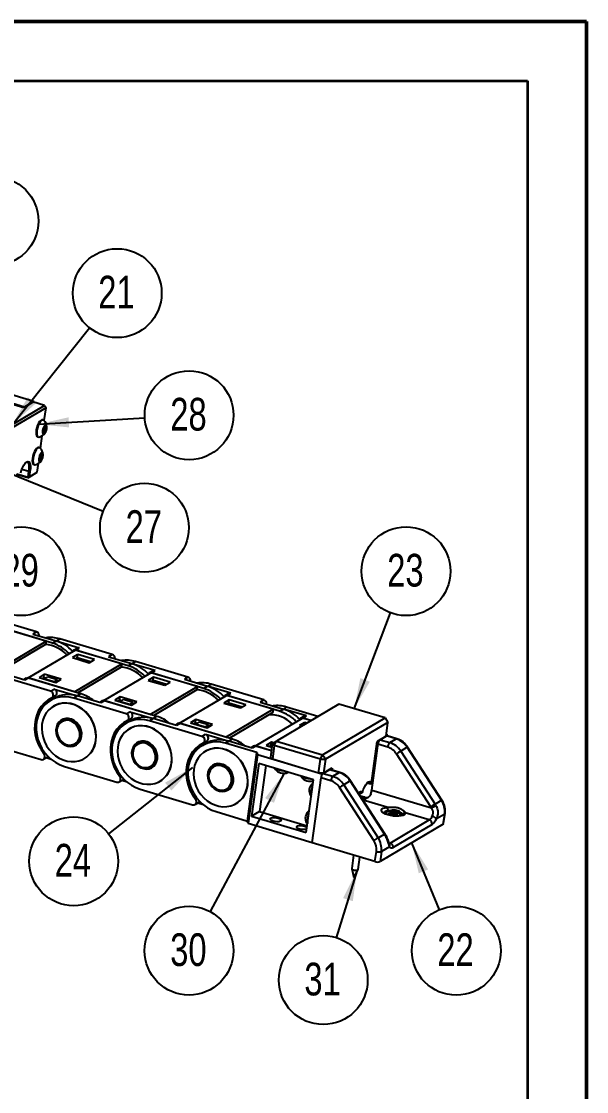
# Model space of a CAD drawing. Header units: millimetres. Extents: x 0 to 279, y 0 to 216.
# Drawn here: x 218.8 to 279.4, y 101.3 to 215.9 of the extents above; entities that cross this region are included whole.
import ezdxf

# ---------------------------------------------------------------- set-up
doc = ezdxf.new("R2010")
doc.units = ezdxf.units.MM
doc.layers.add('DIM', color=1, linetype='Continuous')
doc.layers.add('PAGE_BORDER', color=7, linetype='Continuous')
doc.styles.add('SLDTEXTSTYLE0', font='TXT', dxfattribs={"width": 0.75})
doc.dimstyles.new('SLDDIMSTYLE0', dxfattribs={"dimtxt": 0.18, "dimasz": 3.302, "dimexe": 0, "dimexo": 0.0625, "dimgap": 0, "dimtad": 0, "dimtih": 1, "dimtoh": 1, "dimdec": 0, "dimrnd": 1e-09, "dimzin": 0, "dimdsep": 46, "dimtxsty": 'Standard', "dimsah": 1, "dimcen": 0.09, "dimadec": 0, "dimazin": 0, "dimtfac": 3.302, "dimtdec": 0, "dimtofl": 0, "dimtmove": 0, "dimatfit": 3, "dimfxl": 1, "dimfrac": 2, "dimtolj": 1, "dimtzin": 0, "dimarcsym": 0})

# ---------------------------------------------------------------- blocks, each defined once
blk = doc.blocks.new('SW_NOTE_11')
at = {"layer": 'DIM', "color": 0}
blk.add_circle((3.51, -3.21), 4.76, dxfattribs=at)
at = {"layer": 'DIM', "color": 0, "insert": (3.44, -1.35), "char_height": 3.5, "attachment_point": 2, "style": 'SLDTEXTSTYLE0'}
blk.add_mtext('29', dxfattribs=at)
blk = doc.blocks.new('SW_NOTE_12')
at = {"layer": 'DIM', "color": 0}
blk.add_circle((4.41, -1.78), 4.76, dxfattribs=at)
at = {"layer": 'DIM', "color": 0, "insert": (4.34, 0.08), "char_height": 3.5, "attachment_point": 2, "style": 'SLDTEXTSTYLE0'}
blk.add_mtext('27', dxfattribs=at)
blk = doc.blocks.new('SW_NOTE_13')
at = {"layer": 'DIM', "color": 0}
blk.add_circle((2.97, 3.72), 4.76, dxfattribs=at)
at = {"layer": 'DIM', "color": 0, "insert": (2.89, 5.58), "char_height": 3.5, "attachment_point": 2, "style": 'SLDTEXTSTYLE0'}
blk.add_mtext('21', dxfattribs=at)
blk = doc.blocks.new('SW_NOTE_14')
at = {"layer": 'DIM', "color": 0}
blk.add_circle((4.75, 0.28), 4.76, dxfattribs=at)
at = {"layer": 'DIM', "color": 0, "insert": (4.68, 2.14), "char_height": 3.5, "attachment_point": 2, "style": 'SLDTEXTSTYLE0'}
blk.add_mtext('28', dxfattribs=at)
blk = doc.blocks.new('SW_NOTE_15')
at = {"layer": 'DIM', "color": 0}
blk.add_circle((1.68, 4.45), 4.76, dxfattribs=at)
at = {"layer": 'DIM', "color": 0, "insert": (1.61, 6.31), "char_height": 3.5, "attachment_point": 2, "style": 'SLDTEXTSTYLE0'}
blk.add_mtext('23', dxfattribs=at)
blk = doc.blocks.new('SW_NOTE_16')
at = {"layer": 'DIM', "color": 0}
blk.add_circle((1.82, -4.4), 4.76, dxfattribs=at)
at = {"layer": 'DIM', "color": 0, "insert": (1.74, -2.53), "char_height": 3.5, "attachment_point": 2, "style": 'SLDTEXTSTYLE0'}
blk.add_mtext('22', dxfattribs=at)
blk = doc.blocks.new('SW_NOTE_17')
at = {"layer": 'DIM', "color": 0}
blk.add_circle((-1.4, -4.54), 4.76, dxfattribs=at)
at = {"layer": 'DIM', "color": 0, "insert": (-1.47, -2.68), "char_height": 3.5, "attachment_point": 2, "style": 'SLDTEXTSTYLE0'}
blk.add_mtext('31', dxfattribs=at)
blk = doc.blocks.new('SW_NOTE_18')
at = {"layer": 'DIM', "color": 0}
blk.add_circle((-2.25, -4.19), 4.76, dxfattribs=at)
at = {"layer": 'DIM', "color": 0, "insert": (-2.32, -2.33), "char_height": 3.5, "attachment_point": 2, "style": 'SLDTEXTSTYLE0'}
blk.add_mtext('30', dxfattribs=at)
blk = doc.blocks.new('SW_NOTE_19')
at = {"layer": 'DIM', "color": 0}
blk.add_circle((-3.73, -2.94), 4.76, dxfattribs=at)
at = {"layer": 'DIM', "color": 0, "insert": (-3.81, -1.08), "char_height": 3.5, "attachment_point": 2, "style": 'SLDTEXTSTYLE0'}
blk.add_mtext('24', dxfattribs=at)
blk = doc.blocks.new('SW_NOTE_20')
at = {"layer": 'DIM', "color": 0}
blk.add_circle((0.87, 4.68), 4.76, dxfattribs=at)
at = {"layer": 'DIM', "color": 0, "insert": (0.8, 6.54), "char_height": 3.5, "attachment_point": 2, "style": 'SLDTEXTSTYLE0'}
blk.add_mtext('26', dxfattribs=at)

msp = doc.modelspace()

# ---------------------------------------------------------------- linework, layer by layer
at = {"color": 7, "linetype": 'Continuous', "lineweight": 50}
for p in [(0, 215.9), (279.4, 0)]:
    msp.add_line(p, (279.4, 215.9), dxfattribs=at)
at = {"color": 7, "linetype": 'Continuous', "lineweight": 25}
for p, q in [((219.16, 174.59), (208.58, 177.76)), ((220.15, 175.18), (213.23, 177.25)), ((214.77, 175.85), (219.09, 174.55)), ((214.44, 170.69), (221.3, 174.76)), ((221.46, 174.52), (214.59, 170.46)), ((220.06, 175.13), (219.09, 174.55)), ((219.16, 174.59), (220.15, 175.18)), ((221.3, 174.76), (220.06, 175.13)), ((220.14, 175.1), (220.15, 175.18)), ((221.27, 173.13), (221.46, 174.52)), ((221.3, 174.76), (221.46, 174.52)), ((221.17, 173.2), (221.1, 173.22)), ((221.2, 172.25), (221.45, 172.18)), ((220.56, 171.4), (220.63, 171.38)), ((220.86, 170.16), (221.05, 171.52)), ((221.16, 171.93), (221.31, 171.88)), ((220.77, 170.23), (220.7, 170.26)), ((220.52, 167.6), (220.64, 168.55)), ((220.75, 168.98), (220.93, 168.93)), ((220.76, 168.94), (220.78, 168.89)), ((220.81, 169.31), (221.06, 169.24)), ((218.32, 167.45), (219.53, 167.09)), ((218.88, 167.93), (219.61, 167.71)), ((220.31, 167.47), (219.5, 166.99)), ((219.53, 167.09), (219.61, 167.71)), ((219.74, 167.7), (219.61, 167.71)), ((219.74, 167.7), (219.66, 167.09)), ((219.66, 167.09), (220.52, 167.6)), ((220.15, 168.43), (220.22, 168.41)), ((220.31, 167.47), (220.52, 167.6)), ((219.5, 166.99), (218.26, 167.36)), ((219.5, 166.99), (219.59, 167.05)), ((219.59, 167.05), (219.53, 167.09)), ((219.66, 167.09), (219.59, 167.05)), ((220.44, 150.5), (214.82, 152.18)), ((221.46, 149.5), (216.47, 150.99)), ((222.15, 149.29), (216.53, 150.97)), ((220.44, 150.5), (220.06, 150.27)), ((220.06, 150.27), (222.55, 149.53)), ((216.41, 146.51), (221.46, 149.5)), ((221.41, 149.15), (216.76, 146.4)), ((221.46, 149.5), (221.41, 149.15)), ((222.15, 149.29), (222.55, 149.53)), ((222.54, 149.52), (222.93, 149.75)), ((225.03, 148.77), (222.54, 149.52)), ((228.56, 148.07), (222.93, 149.75)), ((219.54, 145.57), (224.59, 148.56)), ((224.86, 148.07), (224.29, 147.74)), ((224.78, 148.75), (224.39, 148.52)), ((229.57, 147.07), (224.59, 148.56)), ((224.65, 148.54), (225.03, 148.77)), ((230.27, 146.86), (224.65, 148.54)), ((224.81, 147.72), (224.86, 148.07)), ((226.65, 147.54), (224.86, 148.07)), ((228.56, 148.07), (228.17, 147.84)), ((224.29, 147.74), (226.08, 147.2)), ((224.52, 144.08), (229.57, 147.07)), ((224.81, 147.72), (224.65, 147.63)), ((226.24, 147.3), (224.81, 147.72)), ((224.99, 147.66), (224.84, 147.57)), ((224.99, 147.66), (226, 147.36)), ((225.03, 147.65), (225.04, 147.66)), ((226, 147.36), (225.85, 147.27)), ((226, 147.36), (226.05, 147.21)), ((226.08, 147.2), (226.65, 147.54)), ((228.17, 147.84), (230.67, 147.1)), ((229.57, 147.07), (229.53, 146.72)), ((230.27, 146.86), (230.67, 147.1)), ((230.66, 147.09), (231.05, 147.33)), ((233.15, 146.35), (230.66, 147.09)), ((236.67, 145.64), (231.05, 147.33)), ((221.94, 144.15), (216.31, 145.84)), ((219.2, 145.32), (216.71, 146.07)), ((221.28, 145.96), (220.72, 145.62)), ((220.72, 145.62), (222.51, 145.09)), ((221.24, 145.61), (221.08, 145.52)), ((221.24, 145.61), (221.28, 145.96)), ((221.43, 145.55), (221.24, 145.61)), ((223.07, 145.42), (221.28, 145.96)), ((221.32, 145.49), (221.65, 145.68)), ((222.66, 145.38), (221.65, 145.68)), ((229.53, 146.72), (224.88, 143.97)), ((227.65, 143.14), (232.71, 146.13)), ((232.97, 145.65), (232.41, 145.31)), ((232.9, 146.32), (232.51, 146.09)), ((237.69, 144.64), (232.71, 146.13)), ((232.76, 146.12), (233.15, 146.35)), ((238.38, 144.44), (232.76, 146.12)), ((232.93, 145.3), (232.97, 145.65)), ((234.76, 145.11), (232.97, 145.65)), ((236.67, 145.64), (236.29, 145.42)), ((219.33, 145.53), (219.06, 145.36)), ((219.59, 145.55), (219.2, 145.32)), ((224.52, 144.08), (219.54, 145.57)), ((219.54, 145.57), (219.54, 145.56)), ((225.21, 143.87), (219.59, 145.55)), ((221.29, 145.45), (221.32, 145.49)), ((221.32, 145.49), (222.33, 145.19)), ((222.33, 145.19), (222.66, 145.38)), ((222.33, 145.19), (222.35, 145.14)), ((222.51, 145.09), (223.07, 145.42)), ((222.72, 145.21), (222.66, 145.38)), ((232.41, 145.31), (234.2, 144.78)), ((232.64, 141.65), (237.69, 144.64)), ((232.93, 145.3), (232.77, 145.2)), ((234.36, 144.87), (232.93, 145.3)), ((233.11, 145.23), (232.96, 145.15)), ((233.11, 145.23), (234.12, 144.93)), ((233.14, 145.22), (233.15, 145.23)), ((234.12, 144.93), (233.97, 144.84)), ((234.12, 144.93), (234.17, 144.78)), ((234.2, 144.78), (234.76, 145.11)), ((236.29, 145.42), (238.78, 144.67)), ((237.69, 144.64), (237.64, 144.29)), ((238.38, 144.44), (238.78, 144.67)), ((238.77, 144.67), (239.16, 144.9)), ((241.26, 143.92), (238.77, 144.67)), ((244.79, 143.22), (239.16, 144.9)), ((222.3, 143.37), (221.92, 143.14)), ((221.94, 144.15), (222.32, 144.38)), ((222.09, 143.44), (222.47, 143.67)), ((222.32, 144.38), (224.81, 143.64)), ((224.82, 143.64), (224.43, 143.41)), ((230.05, 141.73), (224.43, 143.41)), ((224.52, 144.08), (224.52, 144.08)), ((225.21, 143.87), (224.81, 143.64)), ((227.32, 142.9), (224.82, 143.64)), ((229.4, 143.53), (228.83, 143.2)), ((229.35, 143.18), (229.4, 143.53)), ((231.19, 143), (229.4, 143.53)), ((237.64, 144.29), (233, 141.54)), ((235.77, 140.72), (240.82, 143.7)), ((241.01, 143.89), (240.62, 143.66)), ((245.81, 142.21), (240.82, 143.7)), ((240.88, 143.69), (241.26, 143.92)), ((246.5, 142.01), (240.88, 143.69)), ((222.28, 142.54), (222.25, 142.53)), ((227.45, 143.1), (227.18, 142.94)), ((227.7, 143.13), (227.32, 142.9)), ((232.64, 141.65), (227.65, 143.14)), ((227.65, 143.14), (227.65, 143.14)), ((233.33, 141.44), (227.7, 143.13)), ((228.83, 143.2), (230.62, 142.66)), ((229.35, 143.18), (229.19, 143.09)), ((229.54, 143.12), (229.35, 143.18)), ((229.41, 143.02), (229.43, 143.06)), ((229.43, 143.06), (229.77, 143.26)), ((229.43, 143.06), (230.44, 142.76)), ((230.78, 142.95), (229.77, 143.26)), ((230.44, 142.76), (230.78, 142.95)), ((230.44, 142.76), (230.46, 142.71)), ((230.62, 142.66), (231.19, 143)), ((230.83, 142.79), (230.78, 142.95)), ((241.09, 143.22), (240.52, 142.88)), ((240.52, 142.88), (242.31, 142.35)), ((240.75, 139.22), (245.81, 142.21)), ((241.04, 142.87), (240.88, 142.78)), ((241.04, 142.87), (241.09, 143.22)), ((242.47, 142.44), (241.04, 142.87)), ((241.22, 142.81), (241.07, 142.72)), ((242.88, 142.68), (241.09, 143.22)), ((241.22, 142.81), (242.23, 142.5)), ((241.26, 142.8), (241.27, 142.8)), ((242.23, 142.5), (242.08, 142.42)), ((242.23, 142.5), (242.28, 142.36)), ((242.31, 142.35), (242.88, 142.68)), ((244.79, 143.22), (244.4, 142.99)), ((244.4, 142.99), (246.9, 142.24)), ((245.81, 142.21), (245.76, 141.87)), ((252.84, 142.77), (246.15, 138.81)), ((246.5, 142.01), (246.9, 142.24)), ((246.9, 142.24), (247.25, 142.45)), ((249.39, 141.5), (246.9, 142.24)), ((250.6, 141.45), (247.25, 142.45)), ((257.8, 141.29), (252.84, 142.77)), ((230.05, 141.73), (230.44, 141.95)), ((230.21, 141.01), (230.59, 141.24)), ((230.44, 141.95), (232.93, 141.21)), ((232.94, 141.21), (232.55, 140.98)), ((232.64, 141.65), (232.64, 141.65)), ((233.33, 141.44), (232.93, 141.21)), ((235.43, 140.47), (232.94, 141.21)), ((237.51, 141.1), (236.95, 140.77)), ((237.47, 140.76), (237.51, 141.1)), ((239.3, 140.57), (237.51, 141.1)), ((245.76, 141.87), (241.11, 139.12)), ((243.9, 138.29), (248.95, 141.27)), ((249.13, 141.47), (248.74, 141.24)), ((249.85, 141), (248.95, 141.27)), ((249, 141.27), (249.39, 141.5)), ((249.86, 141.01), (249, 141.27)), ((251.11, 137.33), (257.8, 141.29)), ((257.8, 141.29), (258.1, 140.81)), ((223.23, 140.93), (223.16, 140.89)), ((230.42, 140.94), (230.04, 140.72)), ((230.39, 140.12), (230.37, 140.1)), ((238.17, 139.3), (232.55, 140.98)), ((235.57, 140.67), (235.29, 140.51)), ((235.82, 140.7), (235.43, 140.47)), ((240.75, 139.22), (235.77, 140.72)), ((235.77, 140.72), (235.77, 140.71)), ((241.44, 139.02), (235.82, 140.7)), ((236.95, 140.77), (238.74, 140.23)), ((237.47, 140.76), (237.31, 140.66)), ((237.66, 140.7), (237.47, 140.76)), ((237.52, 140.6), (237.55, 140.63)), ((237.55, 140.63), (237.88, 140.83)), ((237.55, 140.63), (238.56, 140.33)), ((238.89, 140.53), (237.88, 140.83)), ((238.56, 140.33), (238.89, 140.53)), ((238.56, 140.33), (238.58, 140.28)), ((238.74, 140.23), (239.3, 140.57)), ((238.95, 140.36), (238.89, 140.53)), ((249.2, 140.79), (248.63, 140.46)), ((248.63, 140.46), (248.83, 140.4)), ((249.17, 140.6), (249.2, 140.79)), ((249.4, 140.73), (249.2, 140.79)), ((258.1, 140.81), (251.42, 136.85)), ((257.9, 139.32), (258.1, 140.81)), ((238.17, 139.3), (238.55, 139.53)), ((238.32, 138.58), (238.7, 138.81)), ((238.55, 139.53), (241.04, 138.78)), ((241.05, 138.78), (240.69, 138.57)), ((240.75, 139.22), (240.75, 139.22)), ((241.44, 139.02), (241.04, 138.78)), ((243.54, 138.04), (241.05, 138.78)), ((245.75, 138.55), (246.15, 138.81)), ((245.92, 138.34), (246.15, 138.81)), ((246.15, 138.81), (251.11, 137.33)), ((256.36, 134.3), (256.97, 138.77)), ((256.37, 133.56), (257.09, 138.84)), ((257.9, 139.32), (256.97, 138.77)), ((257.09, 138.84), (258.08, 139.43)), ((257.95, 139.35), (257.27, 138.95)), ((257.27, 138.95), (258.32, 138.64)), ((258.08, 139.43), (257.92, 139.48)), ((259, 139.04), (257.95, 139.35)), ((259.06, 139.05), (258.01, 139.37)), ((258.07, 139.35), (258.08, 139.43)), ((258.32, 138.64), (259, 139.04)), ((215.32, 138.51), (220.94, 136.83)), ((224.56, 138.52), (224.63, 138.56)), ((231.35, 138.5), (231.28, 138.46)), ((238.54, 138.52), (238.18, 138.31)), ((238.54, 137.71), (238.52, 137.69)), ((244.05, 137.57), (240.69, 138.57)), ((243.68, 138.24), (243.4, 138.08)), ((243.93, 138.27), (243.54, 138.04)), ((243.9, 138.29), (243.9, 138.28)), ((245.64, 137.77), (243.9, 138.29)), ((245.64, 137.76), (243.93, 138.27)), ((245.62, 138.68), (245.06, 138.34)), ((245.06, 138.34), (245.69, 138.15)), ((245.58, 138.33), (245.42, 138.23)), ((245.54, 137.06), (245.75, 138.55)), ((245.58, 138.33), (245.62, 138.68)), ((245.71, 138.29), (245.58, 138.33)), ((245.61, 138.18), (245.7, 138.23)), ((245.84, 138.61), (245.62, 138.68)), ((245.92, 138.34), (245.72, 136.85)), ((245.75, 138.55), (245.92, 138.34)), ((250.88, 136.85), (245.92, 138.34)), ((256.37, 133.56), (257.04, 138.47)), ((258.09, 138.16), (257.04, 138.47)), ((260.17, 138.14), (259.49, 137.73)), ((259.49, 137.73), (263.16, 132.06)), ((263.84, 132.47), (260.17, 138.14)), ((263.89, 132.49), (260.22, 138.16)), ((221.2, 136.85), (221.58, 137.08)), ((222.03, 136.84), (221.46, 137.01)), ((225.57, 136.94), (225.59, 136.95)), ((243.06, 130.24), (244.05, 137.57)), ((244.12, 137.33), (243.12, 130.01)), ((244.05, 137.57), (244.12, 137.33)), ((251.04, 135.26), (244.12, 137.33)), ((245.72, 136.85), (245.54, 137.06)), ((250.68, 135.37), (245.72, 136.85)), ((250.68, 135.37), (250.88, 136.85)), ((250.88, 136.85), (251.11, 137.33)), ((250.88, 136.85), (251.42, 136.85)), ((251.42, 136.85), (251.11, 137.33)), ((251.42, 136.85), (251.21, 135.37)), ((262.69, 131.77), (259.02, 137.44)), ((223.43, 136.08), (229.06, 134.4)), ((232.68, 136.09), (232.75, 136.13)), ((239.5, 136.09), (239.42, 136.05)), ((244.26, 136.42), (243.49, 130.76)), ((250.13, 134.67), (244.26, 136.42)), ((245.01, 136.2), (244.34, 131.27)), ((251.21, 135.37), (250.68, 135.37)), ((252.02, 135.85), (251.04, 135.26)), ((251.85, 135.74), (251.17, 135.34)), ((251.17, 135.34), (252.21, 135.03)), ((252.13, 135.91), (251.21, 135.37)), ((252.89, 135.43), (251.85, 135.74)), ((252.96, 135.44), (251.91, 135.75)), ((252.01, 135.73), (252.02, 135.85)), ((252.13, 135.91), (252.1, 135.7)), ((252.21, 135.03), (252.89, 135.43)), ((229.31, 134.43), (229.69, 134.65)), ((230.15, 134.42), (229.58, 134.59)), ((233.68, 134.51), (233.7, 134.52)), ((249.36, 129.01), (250.13, 134.67)), ((249.99, 127.91), (250.94, 134.86)), ((251.98, 134.55), (250.94, 134.86)), ((251.02, 135.15), (251.04, 135.26)), ((254.06, 134.53), (253.38, 134.12)), ((257.74, 128.85), (254.06, 134.53)), ((257.79, 128.88), (254.11, 134.55)), ((255.89, 134.33), (256.24, 134.23)), ((256.36, 134.3), (256.23, 134.24)), ((256.26, 134.23), (256.36, 134.3)), ((231.55, 133.66), (237.17, 131.97)), ((240.83, 133.69), (240.9, 133.73)), ((256.59, 128.16), (252.92, 133.83)), ((253.38, 134.12), (257.05, 128.45)), ((255.02, 133.28), (255.26, 133.21)), ((255.38, 133.28), (255.25, 133.23)), ((255.28, 133.22), (255.38, 133.28)), ((256.37, 133.56), (262.77, 131.65)), ((237.43, 132), (237.81, 132.23)), ((238.35, 131.96), (237.69, 132.16)), ((241.83, 132.1), (241.85, 132.11)), ((255.68, 132.77), (255.64, 132.78)), ((263.16, 132.06), (263.84, 132.47)), ((239.7, 131.25), (243.06, 130.24)), ((244.34, 131.27), (243.49, 130.76)), ((243.49, 130.76), (249.36, 129.01)), ((244.34, 131.27), (249.46, 129.74)), ((257.84, 131.11), (257.81, 131.04)), ((258.39, 131.03), (258.13, 131.01)), ((258.23, 130.93), (258.49, 130.95)), ((258.29, 131.21), (258.44, 131.1)), ((258.38, 130.94), (258.39, 131.03)), ((258.44, 131.1), (258.39, 131.03)), ((258.44, 130.95), (258.44, 131.1)), ((258.62, 131.11), (258.47, 131.22)), ((258.47, 131.22), (258.51, 130.95)), ((258.49, 130.95), (258.7, 130.91)), ((258.58, 130.93), (258.62, 131.11)), ((258.83, 131.07), (258.62, 131.11)), ((258.7, 130.91), (258.85, 130.8)), ((258.77, 130.85), (258.8, 130.85)), ((258.8, 130.85), (258.83, 131.07)), ((258.8, 130.85), (258.85, 130.85)), ((259.08, 131.09), (258.83, 131.07)), ((258.84, 130.8), (258.87, 130.92)), ((258.87, 130.92), (258.93, 130.99)), ((259.02, 130.82), (258.87, 130.92)), ((258.93, 130.99), (259.18, 131.02)), ((259.02, 131), (259.08, 131.09)), ((259.48, 130.81), (259.47, 130.89)), ((262.53, 130.35), (259.97, 131.12)), ((264.19, 130.98), (263.3, 130.46)), ((264.04, 129.91), (264.19, 130.98)), ((264.08, 129.96), (264.23, 131.04)), ((243.12, 130.01), (243.06, 130.24)), ((243.12, 130.01), (250, 127.95)), ((264.04, 129.91), (257.26, 125.89)), ((258.36, 127.88), (262.53, 130.35)), ((262.84, 129.88), (258.66, 127.41)), ((257.05, 128.45), (257.74, 128.85)), ((257.87, 128.74), (257.79, 128.88)), ((256.72, 125.89), (249.99, 127.91)), ((258.29, 127.49), (257.4, 126.97)), ((258.28, 127.8), (258.28, 127.81)), ((254.41, 126.58), (254.22, 125.14)), ((254.92, 125.04), (255.1, 126.38)), ((256.72, 125.89), (256.87, 126.97)), ((257.4, 126.97), (257.26, 125.89)), ((254.22, 125.12), (254.45, 124.19)), ((254.45, 124.19), (254.92, 125.03))]:
    msp.add_line(p, q, dxfattribs=at)
at = {"color": 8, "linetype": 'Continuous', "lineweight": 25}
for p, q in [((221.25, 137.42), (221.39, 137.5)), ((229.37, 135), (229.5, 135.08)), ((255.9, 134.34), (256.23, 134.24)), ((255.02, 133.29), (255.25, 133.23)), ((237.48, 132.57), (237.65, 132.67)), ((255.64, 132.78), (255.36, 132.62)), ((255.38, 132.59), (255.68, 132.77)), ((258, 131.71), (255.46, 132.47)), ((258.23, 127.92), (258.36, 127.88))]:
    msp.add_line(p, q, dxfattribs=at)
at = {"color": 7, "linetype": 'Continuous', "lineweight": 25, "flags": 128}
for points in [[(221.1, 173.22), (221.01, 173.22), (220.9, 173.16), (220.78, 173.03), (220.66, 172.85), (220.56, 172.63), (220.47, 172.39), (220.42, 172.14), (220.39, 171.91), (220.39, 171.7), (220.43, 171.54), (220.5, 171.44), (220.56, 171.4)], [(221.24, 173.16), (221.19, 173.2), (221.09, 173.2), (220.97, 173.14), (220.85, 173.01), (220.73, 172.83), (220.63, 172.61), (220.55, 172.37), (220.49, 172.12), (220.46, 171.88), (220.47, 171.68), (220.5, 171.52), (220.57, 171.41), (220.66, 171.37), (220.7, 171.38)], [(221.43, 171.94), (221.5, 172.12), (221.54, 172.3), (221.54, 172.47), (221.52, 172.59), (221.46, 172.65), (221.37, 172.63), (221.28, 172.54), (221.2, 172.4), (221.13, 172.22), (221.09, 172.03), (221.08, 171.86), (221.11, 171.74), (221.17, 171.69), (221.25, 171.7), (221.34, 171.79), (221.43, 171.94)], [(221.45, 172.46), (221.44, 172.48), (221.43, 172.49), (221.41, 172.5), (221.4, 172.5), (221.38, 172.5), (221.36, 172.49), (221.34, 172.47), (221.31, 172.45)], [(221.18, 171.87), (221.19, 171.85), (221.2, 171.84), (221.22, 171.83), (221.23, 171.83), (221.25, 171.84), (221.27, 171.85), (221.29, 171.86), (221.31, 171.88)], [(220.7, 170.26), (220.68, 170.26), (220.57, 170.24), (220.45, 170.16), (220.33, 170.01), (220.22, 169.82), (220.12, 169.59), (220.05, 169.34), (220, 169.09), (219.98, 168.86), (220, 168.67), (220.05, 168.53), (220.12, 168.45), (220.15, 168.43)], [(220.83, 170.19), (220.75, 170.24), (220.64, 170.22), (220.53, 170.13), (220.41, 169.99), (220.29, 169.79), (220.2, 169.56), (220.12, 169.32), (220.07, 169.07), (220.06, 168.84), (220.07, 168.65), (220.12, 168.51), (220.2, 168.42), (220.29, 168.41), (220.3, 168.41)], [(221.05, 169.01), (221.11, 169.19), (221.14, 169.38), (221.14, 169.54), (221.1, 169.64), (221.03, 169.68), (220.95, 169.65), (220.86, 169.54), (220.78, 169.39), (220.72, 169.2), (220.68, 169.02), (220.69, 168.86), (220.72, 168.76), (220.79, 168.72), (220.87, 168.75), (220.96, 168.85), (221.05, 169.01)], [(218.76, 167.55), (218.85, 167.85), (218.96, 168.13), (219.09, 168.37), (219.23, 168.56), (219.37, 168.69), (219.51, 168.74), (219.62, 168.73), (219.71, 168.63), (219.77, 168.47), (219.8, 168.25), (219.79, 167.99), (219.74, 167.7)], [(219.61, 167.71), (219.65, 167.98), (219.66, 168.22), (219.64, 168.42), (219.59, 168.57), (219.5, 168.66), (219.4, 168.67), (219.33, 168.65)], [(220.78, 168.89), (220.79, 168.88), (220.81, 168.87), (220.83, 168.87), (220.84, 168.87), (220.86, 168.88), (220.88, 168.89), (220.91, 168.91), (220.93, 168.93)], [(221.04, 169.51), (221.03, 169.52), (221.01, 169.53), (221, 169.53), (220.98, 169.53), (220.96, 169.52), (220.94, 169.51), (220.92, 169.49), (220.9, 169.47)], [(222.07, 143.43), (221.64, 143.18), (221.27, 142.87), (220.94, 142.5), (220.67, 142.08), (220.46, 141.61), (220.32, 141.1), (220.25, 140.57), (220.24, 140.03), (220.31, 139.47), (220.45, 138.93), (220.66, 138.4), (220.93, 137.89), (221.25, 137.42)], [(224.43, 143.41), (223.95, 143.52), (223.47, 143.56), (222.99, 143.52), (222.54, 143.42), (222.11, 143.25), (221.71, 143.01), (221.36, 142.71), (221.05, 142.36), (220.8, 141.96), (220.61, 141.52), (220.47, 141.04), (220.41, 140.54), (220.4, 140.02), (220.47, 139.5), (220.6, 138.99), (220.79, 138.49), (221.03, 138.01), (221.34, 137.56), (221.69, 137.16), (222.08, 136.8), (222.51, 136.5), (222.96, 136.26), (223.43, 136.08)], [(226.79, 138.87), (226.82, 139.33), (226.78, 139.8), (226.68, 140.26), (226.52, 140.72), (226.3, 141.15), (226.03, 141.55), (225.7, 141.91), (225.34, 142.22), (224.95, 142.48), (224.53, 142.67), (224.1, 142.8), (223.67, 142.86), (223.24, 142.85), (222.83, 142.77), (222.44, 142.63), (222.08, 142.41), (221.76, 142.14), (221.49, 141.82), (221.28, 141.44), (221.12, 141.03), (221.03, 140.59), (221, 140.13), (221.04, 139.67), (221.14, 139.2), (221.3, 138.75), (221.52, 138.31), (221.79, 137.91), (222.12, 137.55), (222.48, 137.24), (222.87, 136.99), (223.29, 136.79), (223.72, 136.66), (224.15, 136.6), (224.58, 136.61), (224.99, 136.69), (225.39, 136.84), (225.74, 137.05), (226.06, 137.32), (226.33, 137.65), (226.54, 138.02), (226.7, 138.43), (226.79, 138.87)], [(226.81, 138.88), (226.84, 139.34), (226.8, 139.81), (226.7, 140.28), (226.54, 140.73), (226.32, 141.16), (226.05, 141.56), (225.73, 141.93), (225.37, 142.24), (224.97, 142.49), (224.56, 142.69), (224.13, 142.82), (223.69, 142.88), (223.26, 142.87), (222.85, 142.79), (222.46, 142.64), (222.28, 142.54)], [(225.28, 139.32), (225.29, 139.64), (225.24, 139.96), (225.12, 140.28), (224.95, 140.56), (224.73, 140.81), (224.47, 141.01), (224.18, 141.15), (223.88, 141.22), (223.58, 141.22), (223.3, 141.15), (223.05, 141.02), (222.83, 140.83), (222.67, 140.58), (222.57, 140.3), (222.52, 139.99), (222.55, 139.66), (222.63, 139.34), (222.78, 139.04), (222.98, 138.77), (223.22, 138.55), (223.5, 138.38), (223.79, 138.27), (224.09, 138.24), (224.38, 138.27), (224.65, 138.37), (224.88, 138.54), (225.07, 138.76), (225.21, 139.02), (225.28, 139.32)], [(223.14, 141.08), (223.07, 141.03), (222.86, 140.84), (222.69, 140.59), (222.59, 140.31), (222.55, 140), (222.57, 139.68), (222.65, 139.36), (222.8, 139.06), (223, 138.79), (223.24, 138.56), (223.52, 138.39), (223.81, 138.29), (224.11, 138.25), (224.4, 138.28), (224.67, 138.38), (224.72, 138.41)], [(225.08, 139.34), (225.09, 139.64), (225.03, 139.95), (224.91, 140.24), (224.73, 140.51), (224.5, 140.73), (224.24, 140.9), (223.96, 141), (223.68, 141.03), (223.4, 140.99), (223.15, 140.88), (222.94, 140.71), (222.78, 140.48), (222.67, 140.21), (222.63, 139.92), (222.66, 139.61), (222.75, 139.31), (222.9, 139.03), (223.1, 138.78), (223.35, 138.59), (223.62, 138.45), (223.9, 138.38), (224.18, 138.39), (224.45, 138.46), (224.68, 138.6), (224.87, 138.81), (225.01, 139.05), (225.08, 139.34)], [(225.15, 139.38), (225.16, 139.69), (225.1, 139.99), (224.98, 140.29), (224.8, 140.55), (224.57, 140.77), (224.31, 140.94), (224.03, 141.04), (223.75, 141.07), (223.47, 141.03), (223.23, 140.93)], [(232.55, 140.98), (232.06, 141.09), (231.58, 141.13), (231.11, 141.1), (230.65, 140.99), (230.23, 140.82), (229.83, 140.58), (229.48, 140.29), (229.17, 139.93), (228.92, 139.53), (228.72, 139.09), (228.59, 138.61), (228.52, 138.11), (228.52, 137.6), (228.58, 137.08), (228.71, 136.56), (228.9, 136.06), (229.15, 135.58), (229.45, 135.14), (229.8, 134.73), (230.2, 134.38), (230.62, 134.07), (231.08, 133.83), (231.55, 133.66)], [(230.18, 141), (229.76, 140.75), (229.38, 140.44), (229.05, 140.07), (228.78, 139.65), (228.57, 139.18), (228.43, 138.68), (228.36, 138.14), (228.36, 137.6), (228.43, 137.05), (228.57, 136.5), (228.77, 135.97), (229.04, 135.47), (229.37, 135)], [(234.9, 136.44), (234.93, 136.9), (234.9, 137.37), (234.8, 137.84), (234.64, 138.29), (234.41, 138.72), (234.14, 139.12), (233.82, 139.48), (233.46, 139.8), (233.07, 140.05), (232.65, 140.25), (232.22, 140.38), (231.78, 140.44), (231.35, 140.43), (230.94, 140.35), (230.55, 140.2), (230.19, 139.99), (229.88, 139.71), (229.61, 139.39), (229.39, 139.02), (229.24, 138.61), (229.15, 138.17), (229.12, 137.71), (229.15, 137.24), (229.25, 136.77), (229.42, 136.32), (229.64, 135.89), (229.91, 135.49), (230.23, 135.13), (230.59, 134.81), (230.99, 134.56), (231.4, 134.36), (231.83, 134.24), (232.27, 134.18), (232.7, 134.18), (233.11, 134.26), (233.5, 134.41), (233.86, 134.62), (234.17, 134.9), (234.44, 135.22), (234.66, 135.59), (234.81, 136), (234.9, 136.44)], [(234.93, 136.46), (234.96, 136.92), (234.92, 137.38), (234.82, 137.85), (234.66, 138.3), (234.44, 138.74), (234.16, 139.14), (233.84, 139.5), (233.48, 139.81), (233.09, 140.07), (232.67, 140.26), (232.24, 140.39), (231.81, 140.45), (231.38, 140.44), (230.96, 140.36), (230.57, 140.21), (230.39, 140.12)], [(233.4, 136.89), (233.41, 137.21), (233.35, 137.54), (233.24, 137.85), (233.06, 138.13), (232.84, 138.38), (232.58, 138.58), (232.29, 138.72), (232, 138.79), (231.7, 138.79), (231.42, 138.73), (231.16, 138.59), (230.95, 138.4), (230.79, 138.15), (230.68, 137.87), (230.64, 137.56), (230.66, 137.24), (230.75, 136.92), (230.89, 136.61), (231.09, 136.35), (231.34, 136.12), (231.61, 135.95), (231.9, 135.85), (232.2, 135.81), (232.5, 135.84), (232.77, 135.94), (233, 136.11), (233.19, 136.33), (233.32, 136.59), (233.4, 136.89)], [(240.69, 138.57), (240.21, 138.68), (239.73, 138.72), (239.26, 138.69), (238.8, 138.58), (238.37, 138.41), (237.98, 138.18), (237.62, 137.88), (237.32, 137.53), (237.07, 137.12), (236.87, 136.68), (236.74, 136.21), (236.67, 135.71), (236.67, 135.19), (236.73, 134.67), (236.86, 134.15), (237.05, 133.65), (237.3, 133.18), (237.6, 132.73), (237.95, 132.32), (238.35, 131.97), (238.77, 131.67), (239.23, 131.42), (239.7, 131.25)], [(257.95, 139.35), (257.98, 139.37), (258.01, 139.37)], [(231.26, 138.65), (231.19, 138.61), (230.97, 138.41), (230.81, 138.17), (230.7, 137.88), (230.66, 137.57), (230.68, 137.25), (230.77, 136.93), (230.92, 136.63), (231.12, 136.36), (231.36, 136.13), (231.63, 135.97), (231.93, 135.86), (232.23, 135.82), (232.52, 135.86), (232.79, 135.96), (232.84, 135.98)], [(233.19, 136.91), (233.2, 137.22), (233.14, 137.52), (233.02, 137.82), (232.84, 138.08), (232.62, 138.3), (232.36, 138.47), (232.08, 138.57), (231.79, 138.6), (231.52, 138.56), (231.27, 138.45), (231.05, 138.28), (230.89, 138.05), (230.79, 137.79), (230.75, 137.49), (230.77, 137.18), (230.86, 136.88), (231.01, 136.6), (231.22, 136.35), (231.46, 136.16), (231.73, 136.02), (232.02, 135.96), (232.3, 135.96), (232.56, 136.04), (232.8, 136.18), (232.99, 136.38), (233.12, 136.63), (233.19, 136.91)], [(233.27, 136.95), (233.27, 137.26), (233.21, 137.57), (233.09, 137.86), (232.91, 138.12), (232.69, 138.34), (232.43, 138.51), (232.15, 138.61), (231.86, 138.64), (231.59, 138.6), (231.35, 138.5)], [(238.3, 138.57), (237.88, 138.33), (237.5, 138.02), (237.17, 137.64), (236.9, 137.22), (236.69, 136.75), (236.55, 136.25), (236.48, 135.72), (236.48, 135.17), (236.54, 134.62), (236.68, 134.07), (236.89, 133.54), (237.16, 133.04), (237.48, 132.57)], [(243.05, 134.04), (243.08, 134.5), (243.05, 134.96), (242.95, 135.43), (242.78, 135.88), (242.56, 136.32), (242.29, 136.72), (241.97, 137.08), (241.61, 137.39), (241.21, 137.64), (240.8, 137.84), (240.37, 137.97), (239.93, 138.03), (239.5, 138.02), (239.09, 137.94), (238.7, 137.79), (238.34, 137.58), (238.03, 137.31), (237.76, 136.98), (237.54, 136.61), (237.39, 136.2), (237.29, 135.76), (237.27, 135.3), (237.3, 134.83), (237.4, 134.37), (237.56, 133.91), (237.78, 133.48), (238.06, 133.08), (238.38, 132.72), (238.74, 132.41), (239.13, 132.15), (239.55, 131.96), (239.98, 131.83), (240.42, 131.77), (240.84, 131.78), (241.26, 131.86), (241.65, 132), (242.01, 132.22), (242.32, 132.49), (242.59, 132.81), (242.8, 133.19), (242.96, 133.6), (243.05, 134.04)], [(243.08, 134.05), (243.1, 134.51), (243.07, 134.98), (242.97, 135.44), (242.81, 135.9), (242.59, 136.33), (242.31, 136.73), (241.99, 137.09), (241.63, 137.4), (241.24, 137.66), (240.82, 137.85), (240.39, 137.98), (239.96, 138.04), (239.53, 138.03), (239.11, 137.95), (238.72, 137.8), (238.54, 137.71)], [(220.94, 136.83), (221.05, 136.81), (221.16, 136.84), (221.24, 136.89), (221.31, 136.98), (221.34, 137.08), (221.35, 137.2), (221.31, 137.32), (221.25, 137.42)], [(221.68, 137.17), (221.63, 137.12), (221.58, 137.08)], [(241.55, 134.49), (241.56, 134.81), (241.5, 135.13), (241.39, 135.44), (241.21, 135.73), (240.99, 135.98), (240.73, 136.17), (240.44, 136.31), (240.14, 136.38), (239.85, 136.39), (239.57, 136.32), (239.31, 136.18), (239.1, 135.99), (238.94, 135.75), (238.83, 135.46), (238.79, 135.15), (238.81, 134.83), (238.9, 134.51), (239.04, 134.21), (239.24, 133.94), (239.48, 133.71), (239.76, 133.55), (240.05, 133.44), (240.35, 133.4), (240.64, 133.44), (240.91, 133.54), (241.15, 133.7), (241.34, 133.92), (241.47, 134.19), (241.55, 134.49)], [(240.99, 133.58), (240.94, 133.55), (240.67, 133.45), (240.38, 133.42), (240.08, 133.45), (239.78, 133.56), (239.51, 133.73), (239.26, 133.95), (239.07, 134.22), (238.92, 134.52), (238.83, 134.84), (238.81, 135.16), (238.85, 135.47), (238.96, 135.76), (239.12, 136), (239.33, 136.2), (239.41, 136.24)], [(241.34, 134.5), (241.35, 134.81), (241.29, 135.12), (241.17, 135.41), (240.99, 135.67), (240.77, 135.9), (240.51, 136.06), (240.23, 136.16), (239.94, 136.19), (239.67, 136.16), (239.42, 136.05), (239.2, 135.87), (239.04, 135.65), (238.94, 135.38), (238.89, 135.08), (238.92, 134.77), (239.01, 134.47), (239.16, 134.19), (239.37, 133.95), (239.61, 133.75), (239.88, 133.62), (240.17, 133.55), (240.45, 133.55), (240.71, 133.63), (240.95, 133.77), (241.14, 133.97), (241.27, 134.22), (241.34, 134.5)], [(241.41, 134.55), (241.42, 134.85), (241.36, 135.16), (241.24, 135.45), (241.06, 135.72), (240.84, 135.94), (240.58, 136.1), (240.3, 136.21), (240.01, 136.24), (239.74, 136.2), (239.5, 136.09)], [(251.85, 135.74), (251.88, 135.76), (251.91, 135.75)], [(229.06, 134.4), (229.17, 134.39), (229.27, 134.41), (229.36, 134.46), (229.43, 134.55), (229.46, 134.66), (229.46, 134.77), (229.43, 134.89), (229.37, 135)], [(229.79, 134.75), (229.74, 134.69), (229.69, 134.65)], [(249.95, 134.51), (250.05, 134.54), (250.11, 134.56)], [(255.38, 133.28), (255.47, 133.59), (255.59, 133.88), (255.73, 134.13), (255.88, 134.32), (256.03, 134.44), (256.16, 134.47), (256.27, 134.43), (256.36, 134.3)], [(256.23, 134.24), (256.15, 134.36), (256.05, 134.4), (255.94, 134.38)], [(256.26, 134.23), (256.25, 134.23), (256.24, 134.23), (256.23, 134.24)], [(249.89, 132.94), (249.88, 133.13), (249.89, 133.36)], [(249.89, 133.36), (249.94, 133.6), (250.01, 133.85)], [(254.97, 133.23), (254.99, 133.25), (255.08, 133.35), (255.17, 133.4), (255.26, 133.41), (255.33, 133.37), (255.38, 133.28)], [(255.25, 133.23), (255.2, 133.3), (255.14, 133.34), (255.07, 133.33), (255.06, 133.33)], [(255.28, 133.22), (255.28, 133.21), (255.27, 133.21), (255.26, 133.21), (255.25, 133.23)], [(237.17, 131.97), (237.28, 131.96), (237.39, 131.98), (237.48, 132.04), (237.54, 132.12), (237.58, 132.23), (237.58, 132.35), (237.54, 132.46), (237.48, 132.57)], [(249.27, 130.5), (249.27, 130.53), (249.29, 130.71)], [(249.51, 130.53), (249.58, 130.78), (249.61, 130.88)], [(259.97, 131.12), (259.96, 131.01), (259.88, 130.92), (259.73, 130.84), (259.53, 130.79), (259.28, 130.75), (258.99, 130.75), (258.69, 130.77), (258.39, 130.82), (258.11, 130.89), (257.86, 130.98), (257.65, 131.09), (257.5, 131.2), (257.42, 131.31), (257.4, 131.42), (257.46, 131.52), (257.58, 131.6), (257.77, 131.67), (258, 131.71)], [(257.9, 131.19), (257.78, 131.15), (257.71, 131.1)], [(257.86, 131.01), (257.84, 131.06), (257.85, 131.14), (257.94, 131.21), (258.1, 131.26), (258.3, 131.29), (258.53, 131.29), (258.77, 131.26), (259.01, 131.21), (259.21, 131.13), (259.36, 131.05)], [(259.44, 130.94), (259.44, 130.94), (259.39, 131.03), (259.27, 131.11), (259.1, 131.19), (258.89, 131.25), (258.66, 131.29), (258.42, 131.31), (258.21, 131.29), (258.04, 131.26), (257.93, 131.2), (257.88, 131.13)], [(259.39, 131.03), (259.45, 130.95), (259.47, 130.86), (259.44, 130.8)], [(259.6, 130.84), (259.54, 130.9), (259.43, 130.98)], [(246.35, 130.54), (246.51, 130.48), (246.62, 130.41), (246.67, 130.33), (246.64, 130.26), (246.55, 130.21), (246.4, 130.17), (246.22, 130.17), (246.01, 130.19), (245.82, 130.23), (245.66, 130.29), (245.54, 130.37), (245.5, 130.44), (245.52, 130.51), (245.61, 130.57), (245.76, 130.6), (245.95, 130.61), (246.15, 130.59), (246.35, 130.54)], [(249.4, 129.36), (249.39, 129.36), (249.24, 129.33), (249.05, 129.32), (248.85, 129.34), (248.65, 129.38), (248.49, 129.45), (248.38, 129.52), (248.33, 129.6), (248.36, 129.67), (248.45, 129.72), (248.6, 129.75), (248.78, 129.76), (248.99, 129.74), (249.18, 129.69)], [(249.18, 129.69), (249.34, 129.63), (249.43, 129.58)], [(254.22, 125.14), (254.23, 125.09), (254.3, 125.04), (254.41, 125), (254.54, 124.97), (254.68, 124.96), (254.8, 124.97)], [(254.8, 124.97), (254.89, 125), (254.92, 125.04), (254.92, 125.04)]]:
    msp.add_lwpolyline(points, dxfattribs=at)
at = {"color": 8, "linetype": 'Continuous', "lineweight": 25, "flags": 128}
for points in [[(259, 139.04), (259.03, 139.05), (259.06, 139.05)], [(252.89, 135.43), (252.93, 135.44), (252.96, 135.44)], [(258.12, 131.32), (257.91, 131.28), (257.76, 131.22), (257.67, 131.13), (257.66, 131.09)], [(257.88, 131.13), (257.87, 131.12), (257.89, 131.04), (257.98, 130.95)], [(259.33, 130.78), (259.34, 130.79), (259.42, 130.86), (259.44, 130.94)]]:
    msp.add_lwpolyline(points, dxfattribs=at)
at = {"color": 7, "linetype": 'Continuous', "lineweight": 25}
for centre, radius, start, end in [((220.49, 172.41), 1.06, 1.0158, 45.0101), ((221.62, 172.01), 0.467, 162.238, 197.6738), ((221.86, 172.01), 0.7, 141.2137, 168.069), ((220.77, 172.32), 0.7, 321.2137, 348.069), ((221.01, 172.32), 0.467, 342.238, 17.6738), ((220.49, 172.41), 1.06, 281.6878, 325.682), ((220.09, 169.45), 1.06, 1.0158, 45.0101), ((220.09, 169.45), 1.06, 281.6878, 325.682), ((221.14, 169.05), 0.388, 163.0132, 203.3139), ((221.51, 169.02), 0.761, 144.2039, 169.5708), ((220.31, 169.38), 0.761, 324.2039, 349.5708), ((220.69, 169.35), 0.388, 343.0132, 23.3139), ((220.3, 150.07), 0.447, 358.7898, 71.8476), ((221.08, 145.52), 3.64, 43.8406, 84.9845), ((221.96, 146.61), 3.29, 72.8305, 99.1495), ((220.92, 145.35), 4.13, 43.1881, 72.7114), ((221.31, 145.57), 4.15, 43.844, 72.6408), ((224.55, 148.25), 0.307, 71.7037, 158.3939), ((224.94, 148.48), 0.314, 72.0064, 119.9927), ((228.42, 147.65), 0.447, 358.7898, 71.8476), ((230.08, 144.18), 3.29, 72.8305, 99.1495), ((229.04, 142.92), 4.13, 43.1881, 72.7114), ((229.43, 143.14), 4.15, 43.844, 72.6408), ((229.2, 143.09), 3.64, 43.8406, 84.9845), ((232.66, 145.83), 0.307, 71.7037, 158.3939), ((233.05, 146.05), 0.314, 72.0064, 119.9927), ((236.53, 145.22), 0.447, 358.7898, 71.8476), ((219.49, 145.25), 0.314, 72.0064, 119.9927), ((238.19, 141.76), 3.29, 72.8305, 99.1494), ((237.54, 140.71), 4.15, 43.844, 72.6408), ((223.82, 140.84), 3.13, 125.0186, 147.8563), ((221.84, 143.76), 0.405, 304.4627, 75.8333), ((223.87, 140.67), 3.12, 72.1815, 119.8176), ((222.22, 143.99), 0.409, 308.722, 75.4723), ((224.02, 140), 4.05, 49.9946, 72.899), ((237.31, 140.66), 3.64, 43.8406, 84.9845), ((237.16, 140.49), 4.13, 43.1881, 72.7114), ((240.78, 143.4), 0.307, 71.7037, 158.3939), ((241.17, 143.62), 0.314, 72.0064, 119.9927), ((227.61, 142.83), 0.314, 72.0064, 119.9927), ((244.65, 142.79), 0.447, 358.7898, 71.8476), ((246.27, 139.27), 3.33, 72.9715, 97.8287), ((245.66, 138.28), 4.15, 43.8194, 72.6403), ((229.95, 141.33), 0.405, 304.4627, 75.8333), ((231.98, 138.24), 3.12, 72.1815, 119.8176), ((230.33, 141.56), 0.409, 308.722, 75.4723), ((232.14, 137.58), 4.05, 49.9945, 72.899), ((245.54, 138.39), 3.23, 43.9784, 93.8311), ((245.27, 138.06), 4.13, 43.0378, 72.7088), ((248.9, 140.97), 0.308, 71.7619, 161.5854), ((249.29, 141.2), 0.314, 72.0064, 119.9927), ((231.94, 138.42), 3.13, 125.0186, 147.8562), ((235.72, 140.4), 0.314, 72.0064, 119.9927), ((224.06, 139.5), 1.1, 301.5691, 353.8102), ((224.22, 139.17), 2.61, 301.6547, 353.7246), ((238.07, 138.91), 0.405, 304.4627, 75.8333), ((240.09, 135.81), 3.12, 72.1815, 119.8176), ((238.45, 139.13), 0.409, 308.722, 75.4723), ((240.25, 135.15), 4.05, 49.7445, 72.8947), ((257.77, 138.42), 0.728, 133.0516, 175.6319), ((258.34, 136.99), 2.15, 32.2449, 72.3827), ((240.06, 135.98), 3.14, 125.0385, 149.7636), ((243.83, 137.97), 0.314, 72.0064, 119.9927), ((258.81, 138.11), 0.728, 133.0516, 175.6319), ((257.56, 136.52), 1.72, 32.2449, 72.3827), ((257.66, 136.58), 2.15, 32.2449, 72.3827), ((265.89, 127.21), 12.32, 121.3012, 123.8566), ((232.17, 137.07), 1.1, 301.5691, 353.8102), ((232.33, 136.74), 2.61, 301.6547, 353.7246), ((246.9, 136.4), 1.06, 207.2955, 242.5585), ((246.99, 137.44), 1.82, 238.2685, 268.4293), ((246.91, 136.5), 1.15, 244.2513, 280.2703), ((246.9, 136.4), 1.06, 281.9632, 299.4023), ((251.66, 134.81), 0.728, 133.0516, 175.6319), ((252.24, 133.38), 2.15, 32.2449, 72.3827), ((240.32, 134.67), 1.1, 301.5691, 353.8102), ((249.73, 135.55), 1.06, 207.2955, 242.5585), ((249.82, 136.58), 1.81, 238.156, 268.5418), ((249.75, 135.66), 1.16, 244.431, 280.0907), ((250.73, 133.48), 1.06, 127.8531, 145.682), ((252.71, 134.49), 0.728, 133.0516, 175.6319), ((251.46, 132.91), 1.72, 32.2449, 72.3827), ((251.56, 132.97), 2.15, 32.2449, 72.3827), ((240.48, 134.34), 2.61, 301.6547, 353.7246), ((250.82, 133.46), 1.16, 147.2236, 179.4743), ((250.73, 133.48), 1.06, 181.0158, 216.8557), ((259.78, 123.6), 12.32, 121.3012, 123.8566), ((253.91, 133.9), 2.49, 342.7811, 352.0667), ((237.65, 132.49), 0.307, 301.0337, 333.3501), ((254.61, 129.34), 3.59, 73.3116, 80.6182), ((255.83, 133.23), 0.48, 252.3227, 292.701), ((269.56, 121.54), 12.32, 121.3012, 123.8566), ((256.08, 144.31), 14.32, 297.8252, 300.0232), ((261.19, 130.79), 2.34, 28.6292, 32.922), ((262, 131.25), 2.21, 353.1215, 33.4609), ((250.39, 130.5), 1.13, 146.9931, 169.4001), ((250.32, 130.52), 1.06, 127.8531, 145.682), ((257.7, 131.4), 0.433, 349.2716, 45.1729), ((258.4, 131.26), 0.373, 223.9607, 243.3244), ((258.47, 130.21), 1.01, 90.1076, 100.0365), ((258.84, 131.81), 1.01, 270.1076, 280.0365), ((258.91, 130.76), 0.373, 43.9607, 63.3244), ((259.94, 130.82), 0.305, 83.661, 170.1755), ((261.92, 131.18), 1.03, 306.4858, 336.4389), ((261.12, 130.75), 1.87, 28.6292, 32.922), ((262.69, 130.06), 0.728, 33.0302, 76.1951), ((250.32, 130.52), 1.06, 181.0158, 216.6686), ((250.97, 130.18), 1.49, 166.5678, 188.2129), ((262.39, 129.93), 0.447, 353.2343, 71.7866), ((261.98, 131.04), 1.44, 306.4858, 336.4389), ((264.01, 129.97), 0.0714, 293.1958, 349.1158), ((263.45, 117.93), 12.32, 121.3012, 123.8566), ((255.21, 127.23), 2.21, 353.1215, 33.4609), ((255.77, 127.58), 2.34, 28.6292, 32.922), ((255.12, 127.18), 1.77, 353.1215, 33.4609), ((258.51, 127.6), 0.248, 206.1051, 307.5527), ((258.22, 127.46), 0.447, 353.2343, 71.7866), ((257.14, 127.73), 0.801, 250.5385, 289.3864), ((256.99, 126.65), 0.801, 250.5385, 289.3864)]:
    msp.add_arc(centre, radius, start, end, dxfattribs=at)
at = {"color": 8, "linetype": 'Continuous', "lineweight": 25}
for centre, radius, start, end in [((260.3, 137.95), 0.227, 110.5752, 125.2755), ((254.19, 134.34), 0.227, 110.5752, 125.2755), ((263.97, 132.28), 0.227, 110.5752, 125.2755), ((264.16, 131.05), 0.0714, 293.1989, 349.0876), ((257.87, 128.67), 0.227, 110.5752, 125.2755), ((257.72, 128.92), 0.246, 296.2433, 309.8187), ((258.25, 128.05), 0.201, 256.8009, 304.8444), ((257.99, 127.64), 0.331, 333.9474, 28.6213)]:
    msp.add_arc(centre, radius, start, end, dxfattribs=at)
at = {"color": 7, "linetype": 'Continuous', "lineweight": 25}
for points, knots in [([(221.31, 171.88), (221.31, 171.9), (221.31, 171.95), (221.33, 172.04), (221.39, 172.12), (221.44, 172.16), (221.45, 172.18)], [0, 0, 0, 0, 0.1560255, 0.4937074, 0.8190578, 1, 1, 1, 1]), ([(221.45, 172.46), (221.41, 172.46), (221.35, 172.47), (221.33, 172.47), (221.32, 172.46)], [0, 0, 0, 0, 0.590316, 1, 1, 1, 1]), ([(221.45, 172.18), (221.44, 172.22), (221.4, 172.3), (221.42, 172.4), (221.44, 172.44), (221.45, 172.46)], [0, 0, 0, 0, 0.4391165, 0.7513669, 1, 1, 1, 1]), ([(221.18, 171.87), (221.18, 171.88), (221.18, 171.89), (221.24, 171.89), (221.29, 171.88), (221.31, 171.88)], [0, 0, 0, 0, 0.4391165, 0.7513669, 1, 1, 1, 1]), ([(220.78, 168.89), (220.78, 168.9), (220.79, 168.92), (220.85, 168.93), (220.9, 168.93), (220.93, 168.93)], [0, 0, 0, 0, 0.4391165, 0.7513669, 1, 1, 1, 1]), ([(221.04, 169.51), (221, 169.51), (220.95, 169.51), (220.93, 169.5), (220.92, 169.49)], [0, 0, 0, 0, 0.7783, 1, 1, 1, 1]), ([(220.93, 168.93), (220.93, 168.95), (220.92, 169), (220.94, 169.1), (221, 169.18), (221.04, 169.22), (221.06, 169.24)], [0, 0, 0, 0, 0.156025, 0.493707, 0.819058, 1, 1, 1, 1]), ([(221.06, 169.24), (221.04, 169.28), (221, 169.36), (221.01, 169.45), (221.03, 169.49), (221.04, 169.51)], [0, 0, 0, 0, 0.439117, 0.751367, 1, 1, 1, 1]), ([(260.22, 138.16), (260.18, 138.22), (260.07, 138.37), (259.86, 138.6), (259.59, 138.82), (259.31, 138.97), (259.13, 139.03), (259.06, 139.05)], [0, 0, 0, 0, 0.1331404, 0.3694186, 0.6062211, 0.8430136, 1, 1, 1, 1]), ([(254.11, 134.55), (254.08, 134.61), (253.97, 134.76), (253.76, 134.99), (253.48, 135.21), (253.21, 135.36), (253.03, 135.42), (252.96, 135.44)], [0, 0, 0, 0, 0.13314, 0.369419, 0.606221, 0.843014, 1, 1, 1, 1]), ([(256.28, 133.17), (256.25, 133.09), (256.18, 132.93), (255.95, 132.73), (255.68, 132.59), (255.48, 132.56), (255.41, 132.55)], [0, 0, 0, 0, 0.197438, 0.446027, 0.794498, 1, 1, 1, 1]), ([(263.25, 131.91), (263.31, 131.76), (263.45, 131.46), (263.46, 130.98), (263.38, 130.65), (263.31, 130.49), (263.3, 130.46)], [0, 0, 0, 0, 0.3256907, 0.646016, 0.9350044, 1, 1, 1, 1]), ([(264.23, 131.04), (264.24, 131.1), (264.26, 131.28), (264.24, 131.58), (264.16, 131.92), (264.05, 132.23), (263.94, 132.41), (263.89, 132.49)], [0, 0, 0, 0, 0.132161, 0.360828, 0.590382, 0.820915, 1, 1, 1, 1]), ([(259.66, 130.88), (259.66, 130.88), (259.67, 130.88), (259.62, 130.85), (259.52, 130.82), (259.36, 130.79), (259.15, 130.77), (258.91, 130.77), (258.65, 130.79), (258.39, 130.84), (258.15, 130.9), (257.94, 130.97), (257.78, 131.05), (257.69, 131.11), (257.65, 131.16), (257.65, 131.15), (257.65, 131.15)], [0, 0, 0, 0, 0.028224, 0.094808, 0.164439, 0.240106, 0.320936, 0.40516, 0.491262, 0.578134, 0.664797, 0.750202, 0.833189, 0.903721, 0.96917, 1, 1, 1, 1]), ([(258, 131.71), (258.12, 131.72), (258.36, 131.73), (258.76, 131.74), (259.16, 131.69), (259.51, 131.55), (259.78, 131.36), (259.92, 131.21), (259.96, 131.14), (259.97, 131.12)], [0, 0, 0, 0, 0.144442, 0.298887, 0.47573, 0.638085, 0.787876, 0.94611, 1, 1, 1, 1]), ([(259.64, 130.87), (259.63, 130.88), (259.62, 130.95), (259.53, 131.1), (259.34, 131.28), (259.07, 131.4), (258.75, 131.42), (258.41, 131.36), (258.22, 131.34), (258.12, 131.32)], [0, 0, 0, 0, 0.059066, 0.223963, 0.37066, 0.522644, 0.690127, 0.84527, 1, 1, 1, 1]), ([(262.86, 130.77), (262.87, 130.79), (262.92, 130.88), (262.97, 131.08), (262.95, 131.27), (262.88, 131.46), (262.82, 131.56), (262.77, 131.65)], [0, 0, 0, 0, 0.065749, 0.349374, 0.648857, 0.662232, 1, 1, 1, 1]), ([(258.29, 127.49), (258.26, 127.58), (258.2, 127.77), (258.07, 128.18), (257.93, 128.51), (257.84, 128.67), (257.82, 128.7)], [0, 0, 0, 0, 0.288696, 0.625191, 0.934259, 1, 1, 1, 1]), ([(258.28, 127.81), (258.28, 127.81), (258.27, 127.82), (258.24, 127.89), (258.19, 128.01), (258.12, 128.19), (258.03, 128.42), (257.95, 128.61), (257.89, 128.71), (257.87, 128.73)], [0, 0, 0, 0, 0.045381, 0.177531, 0.333796, 0.51468, 0.716742, 0.933947, 1, 1, 1, 1]), ([(258.01, 126.34), (258.01, 126.32), (258.02, 126.27), (258.04, 126.33), (258.05, 126.36)], [0, 0, 0, 0, 0.344676, 1, 1, 1, 1])]:
    msp.add_open_spline(points, degree=3, knots=knots, dxfattribs=at)
at = {"layer": 'PAGE_BORDER', "lineweight": 35}
for p, q in [((6.35, 209.55), (273.05, 209.55)), ((273.05, 209.55), (273.05, 6.35))]:
    msp.add_line(p, q, dxfattribs=at)

# ---------------------------------------------------------------- block references
at = {"layer": 'DIM'}
for name, p in [('SW_NOTE_20', (215.02, 189.83)), ('SW_NOTE_13', (226.12, 183.07)), ('SW_NOTE_14', (232.05, 173.43)), ('SW_NOTE_12', (227.6, 163.45)), ('SW_NOTE_11', (215.3, 160.21)), ('SW_NOTE_15', (258.37, 152.55)), ('SW_NOTE_19', (228.15, 128.87)), ('SW_NOTE_18', (239.04, 120.54)), ('SW_NOTE_16', (263.61, 120.74)), ('SW_NOTE_17', (252.57, 117.74))]:
    msp.add_blockref(name, p, dxfattribs=at)

# ---------------------------------------------------------------- leaders
for points in [[(217.87, 172.73), (226.12, 183.07)], [(220.61, 172.75), (232.05, 173.43)], [(211.57, 169.92), (227.6, 163.45)], [(254.49, 142.27), (258.37, 152.55)], [(237.15, 135.97), (228.15, 128.87)], [(246.98, 135.35), (239.04, 120.54)], [(260.65, 127.9), (263.61, 120.74)], [(254.8, 124.97), (252.57, 117.74)]]:
    msp.add_leader(points, dimstyle='SLDDIMSTYLE0', dxfattribs=at)

doc.saveas('drawing.dxf')
